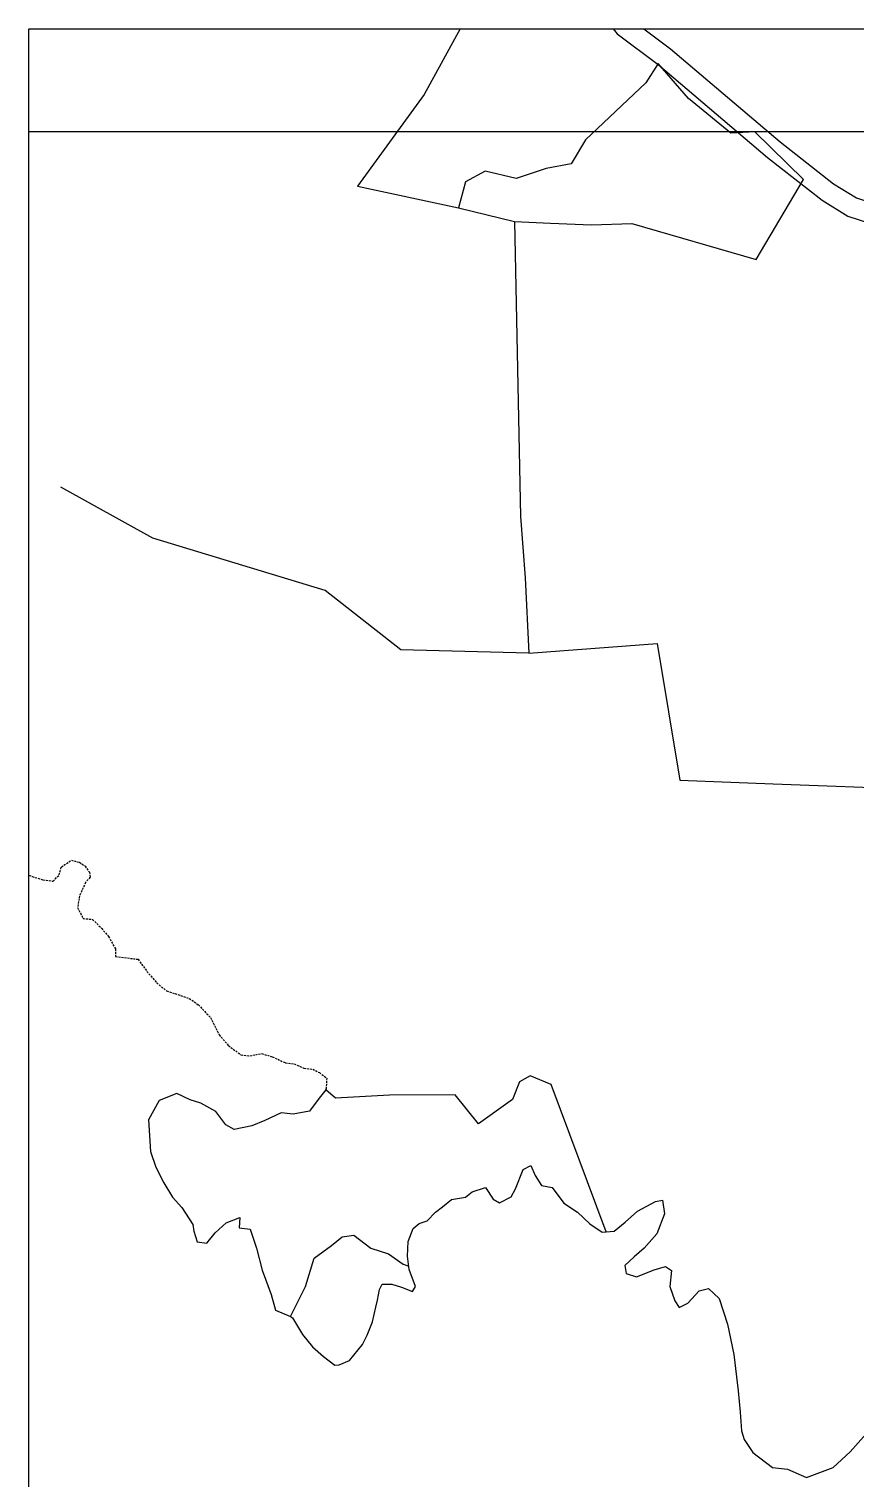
# Model space of a CAD drawing. Header units: metres. Extents: x 615331 to 657292, y 1301217 to 1321009.
# Drawn here: x 615473.8 to 615577, y 1309991 to 1310172 of the extents above; entities that cross this region are included whole.
import ezdxf

# ---------------------------------------------------------------- set-up
doc = ezdxf.new("R2010")
doc.units = ezdxf.units.M
doc.linetypes.add('HIDDEN', pattern=[0.375, 0.25, -0.125])
for name, color, linetype in [('2', 1, 'Continuous'), ('3', 7, 'Continuous'), ('CIRCULO PI', 2, 'Continuous')]:
    doc.layers.add(name, color=color, linetype=linetype)
picture_1 = doc.add_image_def('image2.jpg', size_in_pixel=(1123, 633))

msp = doc.modelspace()

# ---------------------------------------------------------------- linework, layer by layer
at = {"layer": '2', "color": 1, "linetype": 'Continuous'}
msp.add_line((615527.4807, 1310149.6479), (615534.49492, 1310147.94691), dxfattribs=at)
for points in [[(615527.68328, 1310171.98436), (615523.2121, 1310163.8128), (615514.86312, 1310152.35261), (615527.4807, 1310149.6479)], [(615546.80847, 1310171.98436), (615547.30137, 1310171.35785), (615552.44208, 1310167.55712), (615566.1043, 1310155.94348), (615572.93541, 1310150.59416), (615576.14507, 1310148.62053), (615578.98795, 1310147.67346)], [(615550.65708, 1310171.98436), (615553.99581, 1310169.51591), (615567.68441, 1310157.87984), (615574.36468, 1310152.64864), (615577.20834, 1310150.90006), (615579.42998, 1310150.15995), (615589.4494, 1310149.85633), (615595.45945, 1310149.85633), (615602.86576, 1310154.09649), (615606.45672, 1310157.66802)], [(615534.49492, 1310147.94691), (615538.98612, 1310147.71219), (615544.10464, 1310147.50768), (615549.15397, 1310147.69117), (615564.68129, 1310143.19117), (615570.59519, 1310153.16915), (615564.5071, 1310159.13084), (615561.52983, 1310158.96952), (615556.23661, 1310163.31954), (615552.43273, 1310167.68549), (615550.90478, 1310165.27156), (615543.34099, 1310158.12724), (615541.56035, 1310155.12728), (615538.45782, 1310154.57566), (615534.71549, 1310153.30448), (615530.81961, 1310154.23493), (615528.37318, 1310152.91265), (615527.4807, 1310149.6479)], [(615534.49492, 1310147.94691), (615535.23997, 1310111.0766), (615535.81312, 1310103.40959), (615536.27644, 1310094.02515), (615520.28312, 1310094.42514), (615510.81191, 1310101.861), (615489.27881, 1310108.38183), (615477.81314, 1310114.75866)], [(615536.27644, 1310094.02515), (615552.31767, 1310095.23441), (615555.15962, 1310078.15671), (615566.82177, 1310077.69798), (615584.76787, 1310077.04723), (615591.13298, 1310075.36561), (615596.98062, 1310073.61352), (615607.43874, 1310070.7443), (615618.01345, 1310069.04267), (615625.79961, 1310067.70025), (615631.62966, 1310067.56798), (615632.35739, 1310078.00916), (615633.73, 1310088.71626), (615635.81836, 1310099.1071), (615636.93218, 1310103.84959), (615643.46142, 1310122.71225), (615652.04398, 1310125.52566), (615669.34008, 1310131.02429), (615660.66361, 1310142.72581), (615641.52151, 1310134.29132)], [(615545.95332, 1310021.73973), (615539.06067, 1310040.13971), (615536.4584, 1310041.21365), (615535.10643, 1310040.48631), (615534.22388, 1310038.27358), (615529.98268, 1310035.24737), (615527.09384, 1310038.84546), (615518.86935, 1310038.8224), (615512.1384, 1310038.42662), (615510.9336, 1310039.46118)], [(615510.9336, 1310039.46118), (615510.08024, 1310038.45592), (615508.86894, 1310036.82323), (615506.83422, 1310036.44376), (615505.34335, 1310036.62101), (615503.28303, 1310035.65845), (615501.67225, 1310034.99252), (615499.47685, 1310034.51404), (615498.40228, 1310035.08465), (615497.15327, 1310036.75404), (615495.29643, 1310037.80122), (615493.96485, 1310038.20694), (615492.30476, 1310039.02984), (615490.08146, 1310038.16259), (615488.75, 1310035.71897), (615488.9893, 1310031.77149), (615489.65917, 1310029.80418), (615490.68456, 1310027.87318), (615491.74078, 1310026.07204), (615492.9206, 1310024.7904), (615494.30431, 1310022.66929), (615494.41096, 1310021.82867), (615494.84688, 1310020.50613), (615496.04646, 1310020.32557), (615497.06764, 1310021.59994), (615498.44471, 1310022.87852), (615500.15246, 1310023.54559), (615500.10251, 1310022.24994), (615501.46391, 1310022.07116), (615502.23534, 1310019.71635), (615502.97912, 1310016.94041), (615504.08185, 1310013.90936), (615504.62213, 1310011.94052), (615506.49451, 1310011.17088)], [(615506.49451, 1310011.17088), (615506.73674, 1310010.99338), (615507.99022, 1310008.93547), (615509.2377, 1310007.39554), (615510.61134, 1310006.14857), (615512.04742, 1310005.09655), (615512.59725, 1310005.13516), (615513.85341, 1310005.66754), (615515.51362, 1310007.66161), (615516.08283, 1310008.83378), (615516.74352, 1310010.4926), (615517.14313, 1310012.34268), (615517.35975, 1310013.21936), (615517.63575, 1310014.55005), (615517.95202, 1310015.20132), (615519.18179, 1310015.21534), (615520.38353, 1310014.84058), (615521.74902, 1310014.30565), (615522.1304, 1310014.92519), (615521.32966, 1310017.02069), (615521.11622, 1310018.70193), (615521.19217, 1310020.54831), (615521.82126, 1310022.14201), (615522.59091, 1310022.76601), (615523.55806, 1310023.10088), (615524.6139, 1310024.18144), (615525.47988, 1310024.87132), (615526.63447, 1310025.79107), (615528.37904, 1310026.07), (615529.18067, 1310026.72675), (615530.85758, 1310027.26397), (615531.81275, 1310025.81795), (615532.627, 1310025.37388), (615534.07505, 1310026.10287), (615534.6138, 1310027.11271), (615535.58962, 1310029.51989), (615536.5225, 1310030.01621), (615537.08711, 1310028.75993), (615537.87817, 1310027.5062), (615539.17535, 1310027.29442), (615540.65411, 1310025.33616), (615542.35026, 1310024.18998), (615543.88827, 1310022.71822), (615545.42106, 1310021.69959), (615546.94098, 1310021.81415), (615548.31997, 1310022.93077), (615549.85748, 1310024.34059), (615552.10945, 1310025.53189), (615552.98129, 1310025.70378), (615553.22748, 1310023.99056), (615552.25281, 1310021.48628), (615550.6874, 1310019.68756), (615549.43711, 1310018.6372), (615548.28468, 1310017.52312), (615548.42523, 1310016.55342), (615549.72483, 1310016.11495), (615551.94826, 1310016.9822), (615553.36739, 1310017.4194), (615554.08517, 1310016.90957), (615553.88168, 1310014.89983), (615554.51689, 1310013.12621), (615555.0443, 1310012.29043), (615556.13862, 1310012.82103), (615557.5775, 1310014.35917), (615558.70686, 1310014.66359), (615560.04813, 1310013.4161), (615561.0883, 1310010.19022), (615561.87591, 1310006.41093), (615562.4455, 1310001.88456), (615562.70277, 1309999.2001), (615562.85887, 1309996.87065), (615563.19463, 1309995.80589), (615564.28143, 1309994.16709), (615566.73041, 1309992.28477), (615568.5773, 1309992.1116), (615570.98422, 1309991.07067), (615574.30376, 1309992.30656), (615576.41748, 1309994.27349), (615578.43117, 1309996.49819)], [(615506.49451, 1310011.17088), (615508.37988, 1310014.92774), (615509.44248, 1310018.43841), (615511.62717, 1310020.01695), (615512.97494, 1310021.13306), (615514.39751, 1310021.34267), (615516.55277, 1310019.6808), (615518.76218, 1310018.99156), (615520.58945, 1310017.71502), (615521.27729, 1310017.43278)]]:
    msp.add_lwpolyline(points, dxfattribs=at)
at = {"layer": '3', "color": 30, "linetype": 'HIDDEN'}
msp.add_lwpolyline([(615473.824, 1310066.28742), (615474.22627, 1310066.11789), (615475.59022, 1310065.71255), (615476.85465, 1310065.53276), (615477.59002, 1310066.31833), (615477.86985, 1310067.32524), (615479.12269, 1310068.14904), (615480.12883, 1310067.90145), (615480.84636, 1310067.42399), (615481.373, 1310066.65295), (615481.47711, 1310066.03902), (615480.90204, 1310065.38482), (615480.14425, 1310063.72486), (615479.9024, 1310062.23272), (615480.5975, 1310060.88074), (615481.76394, 1310060.76453), (615482.90962, 1310059.64447), (615483.76285, 1310058.61806), (615484.62169, 1310057.10617), (615484.63278, 1310056.13494), (615487.45269, 1310055.77866), (615488.57033, 1310054.26957), (615489.78443, 1310052.82649), (615491.02554, 1310051.83691), (615492.0652, 1310051.49273), (615493.8522, 1310050.89792), (615494.99406, 1310050.10151), (615496.50123, 1310048.49979), (615497.5939, 1310046.343), (615498.74212, 1310044.99625), (615500.30881, 1310043.84853), (615501.41065, 1310043.73169), (615502.89629, 1310044.00769), (615504.22788, 1310043.60197), (615505.8872, 1310042.84379), (615506.95668, 1310042.72656), (615508.16033, 1310042.18985), (615509.29479, 1310042.04102), (615510.10865, 1310041.62931), (615511.02292, 1310040.92745), (615510.9336, 1310039.46118), (615510.94978, 1310039.58236)], dxfattribs=at)
at = {"layer": 'CIRCULO PI'}
msp.add_lwpolyline([(615473.824, 1310171.98436), (615943.99875, 1310171.98436), (615943.99875, 1309894.16378), (615473.824, 1309894.16378)], close=True, dxfattribs=at)

# ---------------------------------------------------------------- pictures from other files: only their frames are drawn
image = msp.add_image(picture_1, insert=(615473.824, 1309894.16378), size_in_units=(470.17476, 265.02281), dxfattribs=at)
image.dxf.flags = 7

doc.saveas('drawing.dxf')
